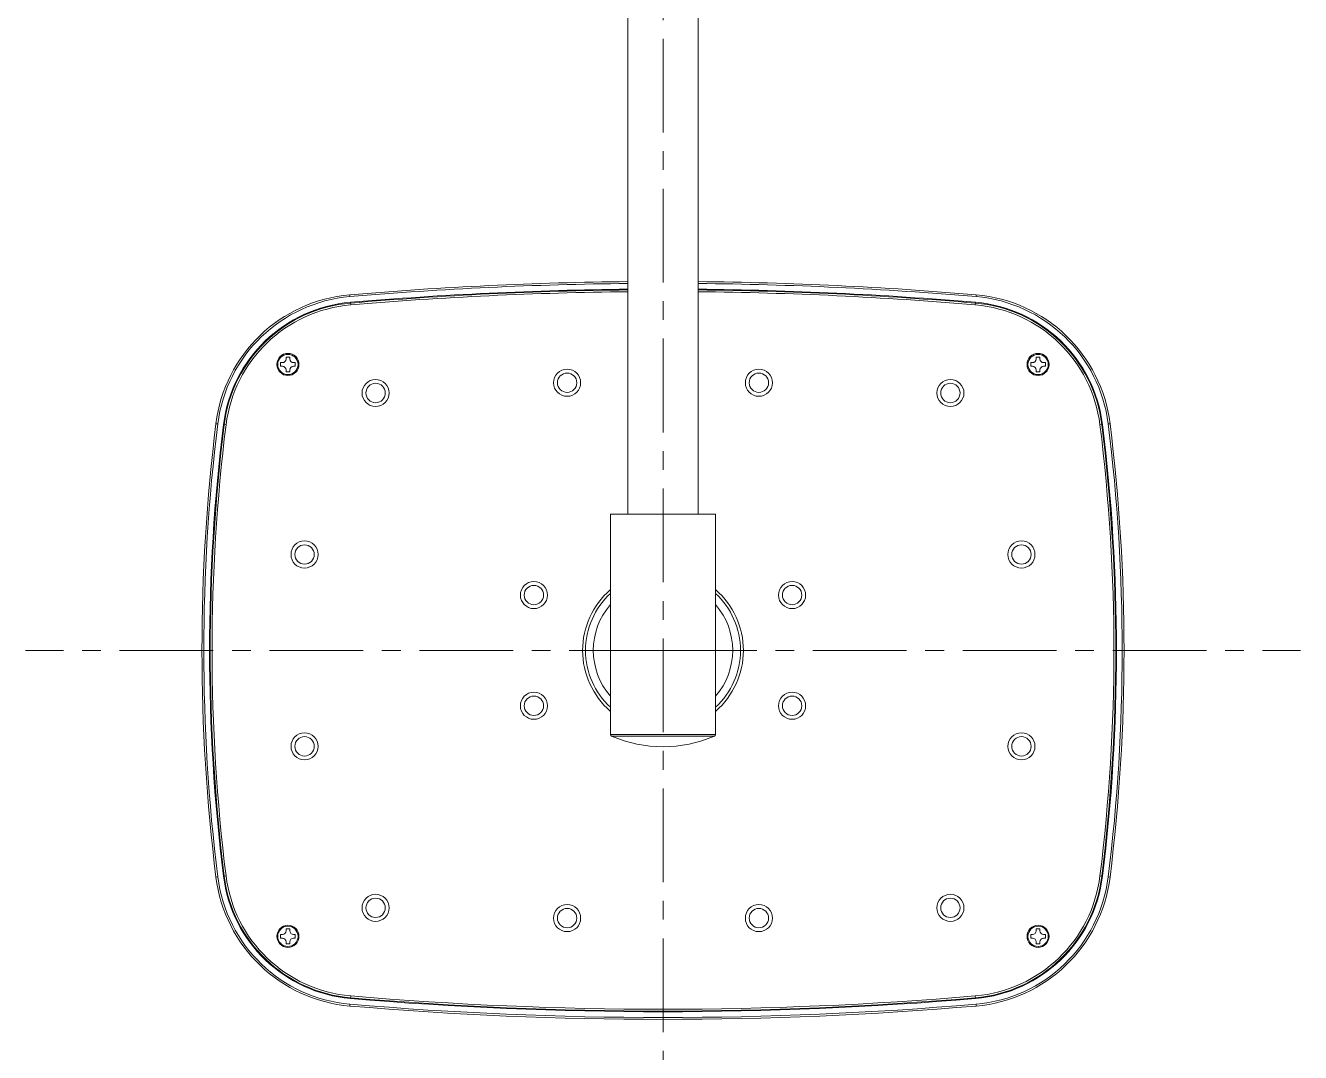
# Model space of a CAD drawing. Header units: millimetres. Extents: x 6794 to 7564, y -3773 to -2783.
# Drawn here: x 7035.7 to 7122.1, y -3035.9 to -2966.3 of the extents above; entities that cross this region are included whole.
import ezdxf

# ---------------------------------------------------------------- set-up
doc = ezdxf.new("R2010")
doc.units = ezdxf.units.MM
doc.header["$LTSCALE"] = 0.1
doc.linetypes.add('CENTERX2', pattern=[101.6, 63.5, -12.7, 12.7, -12.7])
doc.layers.get('0').update_dxf_attribs({"lineweight": 13})
doc.layers.add('CENTER', color=1, linetype='CENTERX2', lineweight=15)

msp = doc.modelspace()

# ---------------------------------------------------------------- linework, layer by layer
at = {"color": 7, "linetype": 'Continuous'}
for p, q in [((7076.5288, -2999.4577), (7076.5288, -2922.4577)), ((7081.2788, -2999.4577), (7081.2788, -2922.4577)), ((7057.6871, -2984.71), (7057.6765, -2984.5855)), ((7100.1205, -2984.71), (7100.1311, -2984.5855)), ((7057.7348, -2985.2705), (7057.72, -2985.0961)), ((7100.0727, -2985.2705), (7100.0876, -2985.0961)), ((7053.1042, -2989.1827), (7052.9792, -2989.1827)), ((7052.9792, -2989.1827), (7052.9792, -2989.4327)), ((7053.6042, -2988.8077), (7053.3542, -2988.8077)), ((7053.3542, -2988.8077), (7053.3542, -2988.9327)), ((7053.6042, -2988.9327), (7053.6042, -2988.8077)), ((7053.9792, -2989.1827), (7053.8542, -2989.1827)), ((7053.9792, -2989.4327), (7053.9792, -2989.1827)), ((7103.9533, -2989.1827), (7103.8283, -2989.1827)), ((7103.8283, -2989.1827), (7103.8283, -2989.4327)), ((7104.4533, -2988.8077), (7104.2033, -2988.8077)), ((7104.2033, -2988.8077), (7104.2033, -2988.9327)), ((7104.4533, -2988.9327), (7104.4533, -2988.8077)), ((7104.8283, -2989.1827), (7104.7033, -2989.1827)), ((7104.8283, -2989.4327), (7104.8283, -2989.1827)), ((7052.9792, -2989.4327), (7053.1042, -2989.4327)), ((7053.3542, -2989.6827), (7053.3542, -2989.8077)), ((7053.3542, -2989.8077), (7053.6042, -2989.8077)), ((7053.6042, -2989.8077), (7053.6042, -2989.6827)), ((7053.8542, -2989.4327), (7053.9792, -2989.4327)), ((7103.8283, -2989.4327), (7103.9533, -2989.4327)), ((7104.2033, -2989.6827), (7104.2033, -2989.8077)), ((7104.2033, -2989.8077), (7104.4533, -2989.8077)), ((7104.4533, -2989.8077), (7104.4533, -2989.6827)), ((7104.7033, -2989.4327), (7104.8283, -2989.4327)), ((7048.7254, -2993.3358), (7048.6013, -2993.3204)), ((7049.11, -2993.3834), (7049.2836, -2993.4049)), ((7108.5239, -2993.4049), (7108.6976, -2993.3834)), ((7109.0821, -2993.3358), (7109.2062, -2993.3204)), ((7075.3413, -2999.4577), (7082.4663, -2999.4577)), ((7075.3413, -2999.4577), (7075.3413, -3014.3757)), ((7082.4663, -2999.4577), (7082.4663, -3014.3757)), ((7082.4663, -3014.3757), (7075.3413, -3014.3757)), ((7082.3906, -3014.4906), (7075.4169, -3014.4906)), ((7048.7254, -3024.0296), (7048.6013, -3024.0449)), ((7049.11, -3023.9819), (7049.2836, -3023.9604)), ((7108.5239, -3023.9604), (7108.6976, -3023.9819)), ((7109.0821, -3024.0296), (7109.2062, -3024.0449)), ((7053.1042, -3027.9327), (7052.9792, -3027.9327)), ((7052.9792, -3027.9327), (7052.9792, -3028.1827)), ((7052.9792, -3028.1827), (7053.1042, -3028.1827)), ((7053.6042, -3027.5577), (7053.3542, -3027.5577)), ((7053.3542, -3027.5577), (7053.3542, -3027.6827)), ((7053.6042, -3027.6827), (7053.6042, -3027.5577)), ((7053.9792, -3027.9327), (7053.8542, -3027.9327)), ((7053.8542, -3028.1827), (7053.9792, -3028.1827)), ((7053.9792, -3028.1827), (7053.9792, -3027.9327)), ((7103.9533, -3027.9327), (7103.8283, -3027.9327)), ((7103.8283, -3027.9327), (7103.8283, -3028.1827)), ((7103.8283, -3028.1827), (7103.9533, -3028.1827)), ((7104.4533, -3027.5577), (7104.2033, -3027.5577)), ((7104.2033, -3027.5577), (7104.2033, -3027.6827)), ((7104.4533, -3027.6827), (7104.4533, -3027.5577)), ((7104.8283, -3027.9327), (7104.7033, -3027.9327)), ((7104.7033, -3028.1827), (7104.8283, -3028.1827)), ((7104.8283, -3028.1827), (7104.8283, -3027.9327)), ((7053.3542, -3028.4327), (7053.3542, -3028.5577)), ((7053.3542, -3028.5577), (7053.6042, -3028.5577)), ((7053.6042, -3028.5577), (7053.6042, -3028.4327)), ((7104.2033, -3028.4327), (7104.2033, -3028.5577)), ((7104.2033, -3028.5577), (7104.4533, -3028.5577)), ((7104.4533, -3028.5577), (7104.4533, -3028.4327)), ((7057.72, -3032.2692), (7057.7348, -3032.0948)), ((7100.0876, -3032.2692), (7100.0727, -3032.0948)), ((7057.6871, -3032.6553), (7057.6765, -3032.7798)), ((7100.1205, -3032.6553), (7100.1311, -3032.7798))]:
    msp.add_line(p, q, dxfattribs=at)
for centre, radius in [((7053.4792, -2989.3077), 0.75), ((7053.4792, -2989.3077), 0.6875), ((7104.3283, -2989.3077), 0.75), ((7104.3283, -2989.3077), 0.6875), ((7072.4038, -2990.5445), 0.9186), ((7072.4038, -2990.5445), 0.6561), ((7085.4038, -2990.5445), 0.9186), ((7085.4038, -2990.5445), 0.6561), ((7059.4223, -2991.2391), 0.9186), ((7059.4223, -2991.2391), 0.6561), ((7098.3852, -2991.2391), 0.9186), ((7098.3852, -2991.2391), 0.6561), ((7054.6076, -3002.1827), 0.9186), ((7103.1999, -3002.1827), 0.9186), ((7054.6076, -3002.1827), 0.6561), ((7103.1999, -3002.1827), 0.6561), ((7070.1538, -3004.9327), 0.9186), ((7087.6538, -3004.9327), 0.9186), ((7070.1538, -3004.9327), 0.6561), ((7087.6538, -3004.9327), 0.6561), ((7070.1538, -3012.4327), 0.9186), ((7070.1538, -3012.4327), 0.6561), ((7087.6538, -3012.4327), 0.9186), ((7087.6538, -3012.4327), 0.6561), ((7054.6076, -3015.1827), 0.9186), ((7103.1999, -3015.1827), 0.9186), ((7054.6076, -3015.1827), 0.6561), ((7103.1999, -3015.1827), 0.6561), ((7059.4223, -3026.1262), 0.9186), ((7059.4223, -3026.1262), 0.6561), ((7098.3852, -3026.1262), 0.9186), ((7098.3852, -3026.1262), 0.6561), ((7072.4038, -3026.8208), 0.9186), ((7072.4038, -3026.8208), 0.6561), ((7085.4038, -3026.8208), 0.9186), ((7085.4038, -3026.8208), 0.6561), ((7053.4792, -3028.0577), 0.75), ((7053.4792, -3028.0577), 0.6875), ((7104.3283, -3028.0577), 0.75), ((7104.3283, -3028.0577), 0.6875)]:
    msp.add_circle(centre, radius, dxfattribs=at)
for centre, radius, start, end in [((7078.9038, -3233.6827), 250, 90.544474, 94.870806), ((7078.9038, -3233.6827), 249.875, 90.544676, 94.870806), ((7078.9038, -3233.6827), 249.875, 85.129194, 89.455324), ((7078.9038, -3233.6827), 250, 85.129194, 89.455526), ((7058.5255, -2994.5494), 10, 94.870806, 172.940608), ((7058.5255, -2994.5494), 9.875, 94.870806, 172.940608), ((7078.9038, -3233.6827), 249.4875, 90.545522, 94.870806), ((7078.9038, -3233.6827), 249.4375, 90.545702, 94.870806), ((7078.9038, -3233.6827), 249.3125, 90.545905, 94.870806), ((7078.9038, -3233.6827), 249.4875, 85.129194, 89.454478), ((7078.9038, -3233.6827), 249.3125, 85.129194, 89.454095), ((7078.9038, -3233.6827), 249.4375, 85.129194, 89.454298), ((7099.282, -2994.5494), 9.875, 7.059392, 85.129194), ((7099.282, -2994.5494), 10, 7.059392, 85.129194), ((7058.5255, -2994.5494), 9.4875, 94.870806, 172.940608), ((7058.5255, -2994.5494), 9.4375, 94.870806, 172.940608), ((7058.5255, -2994.5494), 9.3125, 94.870806, 172.940608), ((7099.282, -2994.5494), 9.3125, 7.059392, 85.129194), ((7099.282, -2994.5494), 9.4375, 7.059392, 85.129194), ((7099.282, -2994.5494), 9.4875, 7.059392, 85.129194), ((7053.1042, -2988.9327), 0.25, 270, 0), ((7053.8542, -2988.9327), 0.25, 180, 270), ((7103.9533, -2988.9327), 0.25, 270, 0), ((7104.7033, -2988.9327), 0.25, 180, 270), ((7053.1042, -2989.6827), 0.25, 0, 90), ((7053.8542, -2989.6827), 0.25, 90, 180), ((7103.9533, -2989.6827), 0.25, 0, 90), ((7104.7033, -2989.6827), 0.25, 90, 180), ((7172.6538, -3008.6827), 125, 172.940608, 187.059392), ((7172.6538, -3008.6827), 124.875, 172.940608, 187.059392), ((7172.6538, -3008.6827), 124.4875, 172.940608, 187.059392), ((7172.6538, -3008.6827), 124.4375, 172.940608, 187.059392), ((7172.6538, -3008.6827), 124.3125, 172.940608, 187.059392), ((6985.1538, -3008.6827), 124.3125, 352.940608, 7.059392), ((6985.1538, -3008.6827), 124.4375, 352.940608, 7.059392), ((6985.1538, -3008.6827), 124.4875, 352.940608, 7.059392), ((6985.1538, -3008.6827), 124.875, 352.940608, 7.059392), ((6985.1538, -3008.6827), 125, 352.940608, 7.059392), ((7078.9038, -3008.6827), 5.45, 131.035904, 228.95539), ((7078.9038, -3008.6827), 5.25, 132.740734, 227.259266), ((7078.9038, -3008.6827), 5.25, 312.740734, 47.259266), ((7078.9038, -3008.6827), 5.45, 311.035904, 48.95539), ((7078.9038, -3008.6827), 4.725, 138.947279, 221.057011), ((7078.9038, -3008.6827), 4.725, 318.94677, 41.057524), ((7075.4663, -3014.3757), 0.125, 180.000198, 246.757323), ((7082.3413, -3014.3757), 0.125, 293.257758, 359.999697), ((7078.9038, -3006.3717), 8.8359, 246.757796, 293.242204), ((7058.5255, -3022.8159), 10, 187.059392, 265.129194), ((7058.5255, -3022.8159), 9.875, 187.059392, 265.129194), ((7058.5255, -3022.8159), 9.4875, 187.059392, 265.129194), ((7058.5255, -3022.8159), 9.4375, 187.059392, 265.129194), ((7058.5255, -3022.8159), 9.3125, 187.059392, 265.129194), ((7099.282, -3022.8159), 9.3125, 274.870806, 352.940608), ((7099.282, -3022.8159), 9.4375, 274.870806, 352.940608), ((7099.282, -3022.8159), 9.4875, 274.870806, 352.940608), ((7099.282, -3022.8159), 9.875, 274.870806, 352.940608), ((7099.282, -3022.8159), 10, 274.870806, 352.940608), ((7053.1042, -3027.6827), 0.25, 270, 0), ((7053.1042, -3028.4327), 0.25, 0, 90), ((7053.8542, -3027.6827), 0.25, 180, 270), ((7053.8542, -3028.4327), 0.25, 90, 180), ((7103.9533, -3027.6827), 0.25, 270, 0), ((7103.9533, -3028.4327), 0.25, 0, 90), ((7104.7033, -3027.6827), 0.25, 180, 270), ((7104.7033, -3028.4327), 0.25, 90, 180), ((7078.9038, -2783.6827), 249.4875, 265.129194, 274.870806), ((7078.9038, -2783.6827), 249.4375, 265.129194, 274.870806), ((7078.9038, -2783.6827), 249.3125, 265.129194, 274.870806), ((7078.9038, -2783.6827), 250, 265.129194, 274.870806), ((7078.9038, -2783.6827), 249.875, 265.129194, 274.870806)]:
    msp.add_arc(centre, radius, start, end, dxfattribs=at)
at = {"layer": 'CENTER'}
for p, q in [((7078.9038, -3044.7067), (7078.9038, -2883.0633)), ((7078.9038, -3008.6827), (7035.6925, -3008.6827)), ((7078.9038, -3008.6827), (7122.115, -3008.6827))]:
    msp.add_line(p, q, dxfattribs=at)

doc.saveas('drawing.dxf')
